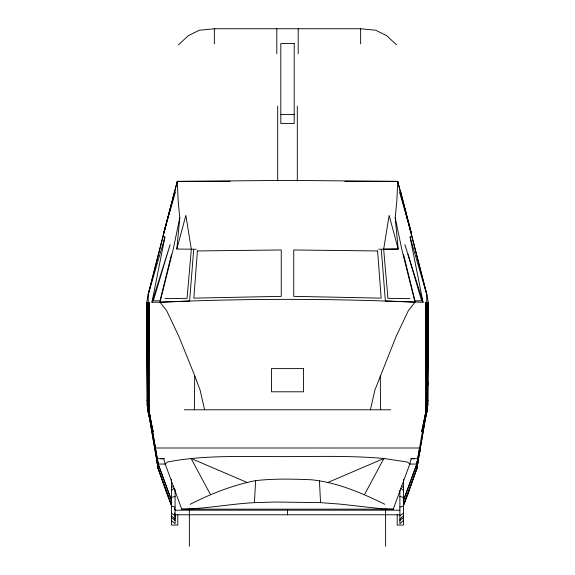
<?xml version="1.0" encoding="UTF-8"?>
<svg xmlns="http://www.w3.org/2000/svg" width="575" height="575" viewBox="0 0 575 575"><rect width="100%" height="100%" fill="white"/><g stroke="black" fill="none" stroke-linecap="round" stroke-linejoin="round"><path stroke-width="0.86" d="M426.061 415.121L427.814 404.757L428.238 306.856M427.872 385.552L427.886 381.987M427.937 369.502L427.951 365.93M428.109 330.251L428.181 314.194M427.491 400.114L428.217 302.407M194.364 409.781L194.731 375.741L178.847 336.382L166.664 310.687L160.008 302.22L151.958 302.256L164.896 237.245L163.142 235.405L177.28 181.369L287.5 180.392L397.72 181.369L426.844 294.572L428.217 302.263L427.786 404.757L416.782 468.668L408.753 492.15L403.398 505.885M425.651 409.781L426.772 294.572L410.104 237.245L411.851 235.405M344.849 181.369L397.72 181.369L396.858 200.689L395.219 217.76L398.188 249.033L381.275 249.227L385.379 301.012L423.042 302.256L410.104 237.245M160.461 458.699L163.767 458.699L165.205 464.054L181.729 509.162C206.109 508.789 230.129 503.944 254.445 502.636L255.58 480.643C274.023 478.529 292.675 478.997 311.19 479.766C337.151 482.353 361.596 492.919 384.812 504.282M179.781 217.76L173.291 248.989L160.008 302.22L189.613 301.012L193.725 249.227L176.812 249.033L179.781 217.76L178.142 200.689L177.28 181.369L230.151 181.369M383.669 249.191L389.138 215.431L398.188 249.033L383.669 249.191L387.931 298.332L409.982 298.633M426.039 410.528L427.786 400.171L416.782 464.075L403.283 500.962L416.832 464.054L417.845 458.699L410.679 458.699M417.752 463.292L416.803 468.668L403.283 505.554L416.81 468.668L427.814 404.757M416.782 464.075L419.606 447.997L155.394 447.997L147.214 400.171L158.218 464.075L171.717 500.962L158.168 464.054L157.155 458.699L164.321 458.699M416.782 468.668L418.291 460.072M163.142 235.405L148.156 294.572L146.783 302.263L147.214 404.764L158.218 468.668L166.247 492.15L171.602 505.885M417.845 458.699L416.832 464.054L409.652 464.054M370.393 409.781L374.914 390.015L396.153 336.382L408.336 310.687L414.992 302.22L401.709 248.989L395.219 217.76M171.501 254.43L160.008 300.811L153.353 300.811L170.135 244.576L151.958 302.256M148.156 294.572L166.383 223.711M166.829 221.986L170.387 208.157M170.833 206.425L172.162 201.243M172.608 199.518L177.28 181.369M176.812 249.033L185.862 215.431L191.331 249.191L187.069 298.332L165.018 298.633M181.729 509.162L393.264 509.162L409.795 464.054L411.233 458.699L414.539 458.699M164.896 237.245L148.221 294.572L149.349 409.781M364.5 494.637L383.892 458.483L407.517 462.056L409.795 464.054M171.515 487.693L173.298 486.048M399.869 519.182L403.434 515.876M403.463 520.468L399.891 523.775L399.869 490.353M178.415 44.843L188.384 35.65L199.281 30.223L214.669 28.75L360.331 28.75L375.712 30.223L386.616 35.65L396.585 44.843M165.205 464.054L167.483 462.056C198.799 455.824 230.812 456.507 262.567 456.478C302.996 457.139 343.562 454.911 383.892 458.483L327.779 482.504M171.515 490.389L174.369 488.247M399.869 515.854L403.434 513.188M399.891 520.447L403.463 517.773M190.188 504.282C210.917 493.788 232.717 485.113 255.58 480.643M171.515 497.433L175.08 496.412M399.869 507.164L403.434 506.137M160.008 302.22C244.957 298.411 330.043 298.411 414.992 302.22M254.445 502.636L275.245 502.025L320.548 502.636L340.436 504.146L383.079 508.904L393.271 509.162M194.422 249.227L196.212 249.205M280.808 114.49L294.192 114.49M174.218 191.985L175.49 191.985L163.897 232.127M184.359 409.781L390.641 409.781M158.168 464.054L165.348 464.054M399.905 510.183L175.095 510.183L174.477 508.508M174.441 513.159L175.066 514.776L399.934 514.776M378.788 249.205L380.578 249.227M171.515 506.137L175.08 507.164M399.869 496.412L403.434 497.433M247.214 482.504L191.108 458.483L210.5 494.637M400.581 488.247L403.434 490.389M171.515 513.188L175.08 515.854M171.537 517.773L175.109 520.447M171.537 520.468L175.109 523.775L175.109 514.359M401.652 486.048L403.434 487.693M171.515 515.876L175.08 519.182L175.08 489.454M194.731 375.741L200.078 390.015L204.599 409.781M156.709 460.072L158.218 468.668L171.717 505.554L158.19 468.668L157.248 463.292M174.455 513.101L175.066 514.776M404.865 244.576L423.042 302.256M407.984 254.43L421.647 300.811L414.992 300.811L403.499 254.43M397.72 181.369L402.392 199.518M402.831 201.243L404.168 206.425M404.613 208.157L408.171 221.986M408.617 223.711L426.844 294.572M155.394 447.997L158.218 464.075M158.197 468.668L147.186 404.757L148.939 415.121M319.42 480.643L320.548 502.636M380.269 375.741L380.628 409.781M146.783 302.407L147.509 400.114M146.762 306.856L147.214 404.757M403.434 479.442L403.463 525.061L397.196 525.061L397.196 514.553M385.595 508.343L385.624 546.25M360.647 28.75L360.647 43.916M298.202 28.75L298.202 53.727M297.311 106.102L297.311 180.802M287.5 509.393L287.5 514.776M277.689 106.102L277.689 180.802M276.798 28.75L276.798 53.727M214.353 28.75L214.353 43.916M189.355 508.343L189.376 546.25M177.804 514.553L177.804 525.061L171.537 525.061L171.515 479.442M427.426 349.665L427.405 409.731L422.136 431.688L427.498 409.738L427.628 302.486L427.426 349.665M148.745 349.528L148.465 409.673L153.065 431.652L148.767 409.644L149.522 302.443L149.047 302.472L148.745 349.528M197.405 250.952L193.84 298.137L281.254 296.355L281.254 249.967L197.405 250.952M419.915 450.822L419.613 452.59L420.059 450.024L419.915 450.822M426.233 409.644L421.712 431.631L426.535 409.673L425.953 302.472L425.478 302.443L426.233 409.644M174.635 191.985L164.026 232.127L174.692 191.985M152.936 431.681L147.502 409.738L147.373 302.486L147.595 409.731L152.936 431.681M294.192 43.585L280.808 43.585L280.808 123.546L294.192 123.546L294.192 43.585M400.782 191.985L399.51 191.985L411.103 232.127L400.782 191.985M303.557 368.604L271.443 368.604L271.443 391.798L303.557 391.798L303.557 368.604M377.595 250.952L293.746 249.967L293.746 296.355L381.16 298.137L377.595 250.952M410.974 232.127L400.301 191.985L410.974 232.127"/></g></svg>
